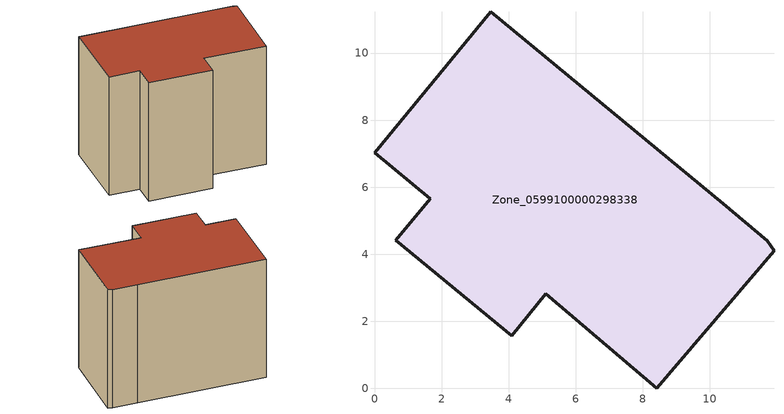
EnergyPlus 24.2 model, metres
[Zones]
Zone_0599100000298338
 floor ground (C_G): 0,7.03 3.46,11.23 10.41,5.51 11.72,4.39 11.92,4.11 8.42,0 5.11,2.82 4.09,1.57 0.64,4.42 1.66,5.66 z0
 wall outside (C_F): 3.46,11.23 0,7.03 1.66,5.66 0.64,4.42 4.09,1.57 5.11,2.82 8.42,0 11.92,4.11 11.72,4.39 10.41,5.51 3.46,11.23 z0:9.01
 roof outside (C_R): 11.92,4.11 11.72,4.39 10.41,5.51 3.46,11.23 0,7.03 1.66,5.66 0.64,4.42 4.09,1.57 5.11,2.82 8.42,0 z9.01
[BUILDING]
Pand.0599100000298338: North Axis=0; Terrain=City; Loads Convergence Tolerance Value=0.04; Temperature Convergence Tolerance Value=0.4; Solar Distribution=FullExterior; Maximum Number of Warmup Days=25; Minimum Number of Warmup Days=1
[Site:Location]
Rotterdam.The.Hague.AP_ZH_NLD Design_Conditions: Latitude=51.96; Longitude=4.45; Time Zone=1; Elevation=-4.5
[SITE:GROUNDTEMPERATURE:BUILDINGSURFACE]
18, 18, 18, 18, 18, 18, 18, 18, 18, 18, 18, 18
[MATERIAL] Thermal Absorptance=0.9; Solar Absorptance=0.7; Visible Absorptance=0.7
Name | Roughness | Thickness | Conductivity | Density | Specific Heat
G.TC.1992-2005 | MediumSmooth | 0.15 | 0.06 | 540 | 1210
F.TC.1992-2005 | Rough | 0.3 | 0.12 | 1920 | 840
R.TC.1992-2005 | MediumRough | 0.2 | 0.08 | 1500 | 1000
[CONSTRUCTION]
C_G: G.TC.1992-2005
C_F: F.TC.1992-2005
C_R: R.TC.1992-2005
[ZONE]
Zone_0599100000298338: Type=1; Multiplier=1; Ceiling Height=Autocalculate; Volume=Autocalculate; Floor Area=autocalculate; Part of Total Floor Area=Yes
[ZONEINFILTRATION:DESIGNFLOWRATE]
Infil_Zone_0599100000298338: Zone or ZoneList or Space or SpaceList=Zone_0599100000298338; Schedule=AlwaysOn; Design Flow Rate Calculation Method=Flow/Area; Flow Rate per Floor Area=0.0015; Constant Term Coefficient=1; Temperature Term Coefficient=0; Velocity Term Coefficient=0; Velocity Squared Term Coefficient=0
[HVACTEMPLATE:ZONE:IDEALLOADSAIRSYSTEM]
Zone_0599100000298338: Maximum Heating Supply Air Temperature=50; Minimum Cooling Supply Air Temperature=13; Maximum Heating Supply Air Humidity Ratio=0.0156; Minimum Cooling Supply Air Humidity Ratio=0.0077; Heating Limit=NoLimit; Cooling Limit=NoLimit; Dehumidification Control Type=ConstantSensibleHeatRatio; Cooling Sensible Heat Ratio=0.7; Dehumidification Setpoint=60; Humidification Control Type=None; Humidification Setpoint=30; Outdoor Air Method=None; Outdoor Air Flow Rate per Person=0.00944; Outdoor Air Flow Rate per Zone Floor Area=0; Outdoor Air Flow Rate per Zone=0; Demand Controlled Ventilation Type=None; Outdoor Air Economizer Type=NoEconomizer; Heat Recovery Type=None; Sensible Heat Recovery Effectiveness=0.7; Latent Heat Recovery Effectiveness=0.65
[ZONECONTROL:THERMOSTAT]
ThermostatControl_Zone_0599100000298338: Zone or ZoneList=Zone_0599100000298338; Control Type Schedule=DualSetpointControlType; Control 1=Thermostat_Zone_0599100000298338; Temperature Difference Between Cutout And Setpoint=0
[THERMOSTATSETPOINT:DUALSETPOINT]
Thermostat_Zone_0599100000298338: Heating Setpoint Temperature Schedule=HeatingSetpoint_Zone_0599100000298338; Cooling Setpoint Temperature Schedule=CoolingSetpoint_Zone_0599100000298338
[SCHEDULE:COMPACT]
HeatingSetpoint_Zone_0599100000298338: Through: 12/31, For: AllDays, Until: 24:00, 21
CoolingSetpoint_Zone_0599100000298338: Through: 12/31, For: AllDays, Until: 24:00, 24
DualSetpointControlType: Through: 12/31, For: AllDays, Until: 24:00, 4
AlwaysOn: Through: 12/31, For: AllDays, Until: 24:00, 1
